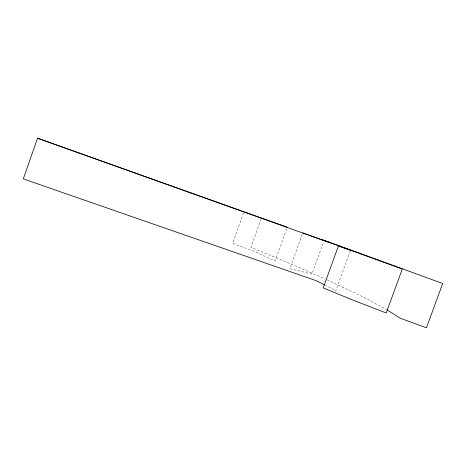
<?xml version="1.0" encoding="UTF-8"?>
<svg xmlns="http://www.w3.org/2000/svg" width="466" height="466" viewBox="0 0 466 466"><rect width="100%" height="100%" fill="white"/><g stroke="black" fill="none" stroke-linecap="round" stroke-linejoin="round"><path stroke-width="0.35" stroke-dasharray="2.33 1.75" d="M243.485 212.898L232.61 243.334L253.784 251.238L275.138 260.931L286.823 228.556M261.077 219.072L250.918 247.289L296.848 266.482L325.221 278.965M302.283 234.223L289.835 268.643L311.923 274.049L323.637 241.732M350.257 250.964L335.637 291.157L333.452 289.438L325.291 285.204M327.126 279.839L363.096 296.912L386.471 309.529"/><path stroke-width="0.7" d="M287.312 227.21L37.56 138.21L23.3 178.892L315.907 280.573L324.674 284.895M350.508 250.283L338.398 246.007L323.183 287.895L351.416 299.504L386.215 312.989L402.304 269.022L302.772 232.872M37.56 138.21L329.672 242.64M321.767 239.402L442.7 283.509L426.419 327.79L399.974 318.121L387.095 309.902"/></g></svg>
